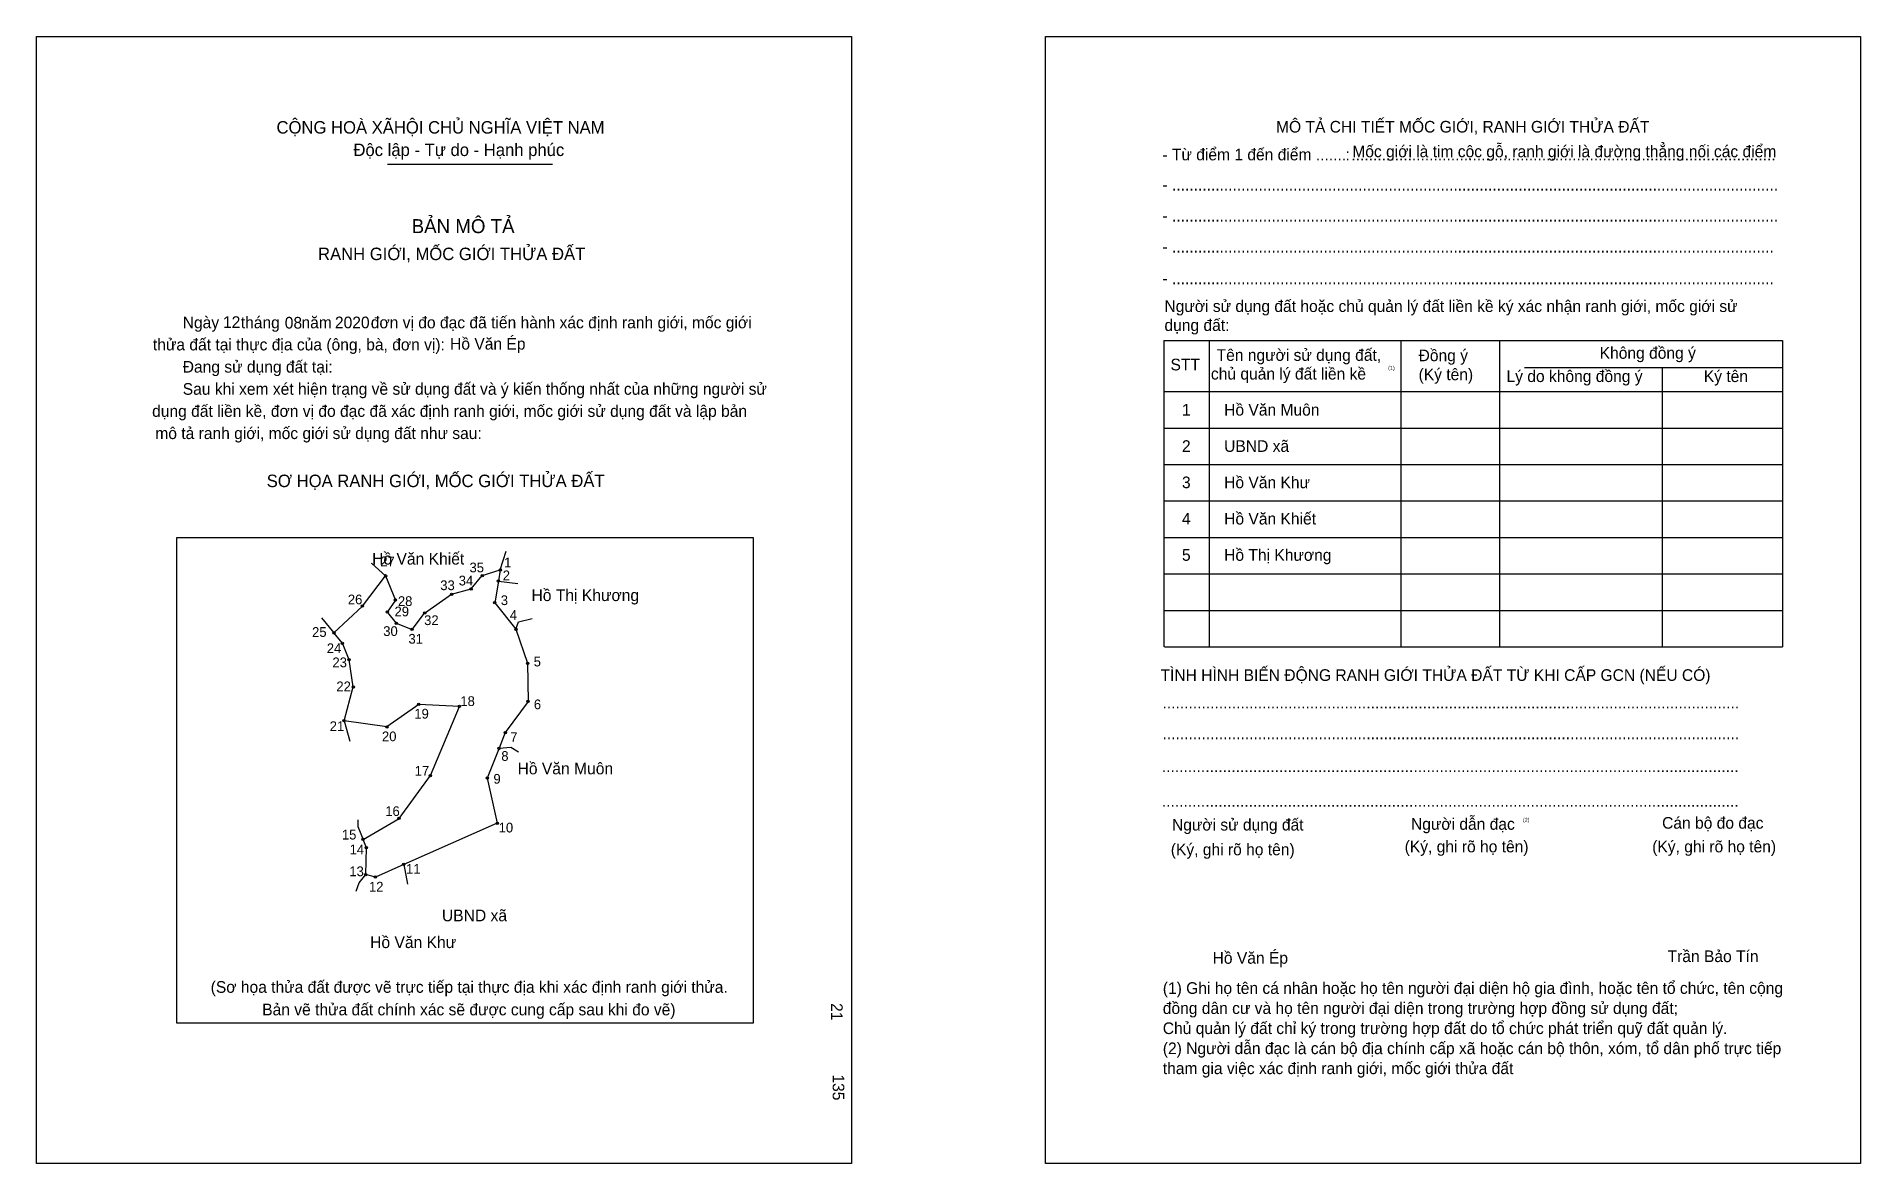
# Model space of a CAD drawing. Extents: x 546516 to 548505, y 1824171 to 1825400.
import ezdxf

# ---------------------------------------------------------------- set-up
doc = ezdxf.new("R2010")
doc.units = 0
for name, color, linetype in [('bmtKhungInTrang1', 7, 'Continuous'), ('bmtKhungInTrang2', 7, 'Continuous'), ('bmtNoiDung', 7, 'Continuous'), ('bmtTemplate', 7, 'Continuous'), ('CanhThua', 7, 'Continuous'), ('MocDinhThua', 7, 'Continuous'), ('RauThua', 7, 'Continuous'), ('SoHieuDinhThua', 7, 'Continuous'), ('TenChuLanCan', 7, 'Continuous')]:
    doc.layers.add(name, color=color, linetype=linetype)

msp = doc.modelspace()

# ---------------------------------------------------------------- linework, layer by layer
at = {"layer": 'bmtKhungInTrang1'}
msp.add_lwpolyline([(546515.6, 1825400.2), (547404.4, 1825400.2), (547404.4, 1824170.9), (546515.6, 1824170.9)], close=True, dxfattribs=at)
at = {"layer": 'bmtKhungInTrang2'}
msp.add_lwpolyline([(547616.3, 1825400.2), (548505.1, 1825400.2), (548505.1, 1824170.9), (547616.3, 1824170.9)], close=True, dxfattribs=at)
at = {"layer": 'bmtTemplate'}
for p, q in [((546898.6, 1825260.9), (547078.3, 1825260.9)), ((547794.6, 1825068.6), (547794.6, 1824734.4)), ((548003.7, 1825068.6), (548003.7, 1824734.4)), ((548111.3, 1825069), (548111.3, 1824734.4)), ((548420, 1825068.6), (548420, 1824734.4)), ((548138.6, 1825039.2), (548420, 1825039.2)), ((547745.9, 1825012.9), (548420, 1825012.9)), ((547745.9, 1824973.1), (548420, 1824973.1)), ((547745.9, 1824933.4), (548420, 1824933.4)), ((547745.9, 1824893.6), (548420, 1824893.6)), ((547745.9, 1824853.8), (548420, 1824853.8)), ((547745.9, 1824814), (548420, 1824814)), ((547745.9, 1824774.2), (548420, 1824774.2)), ((547745.9, 1824734.4), (548420, 1824734.4))]:
    msp.add_line(p, q, dxfattribs=at)
for points in [[(547745.4, 1825068.6), (548420, 1825068.6)], [(547745.4, 1825068.6), (547745.4, 1824734.4)], [(548288.8, 1825038.8), (548288.8, 1824734.4)]]:
    msp.add_lwpolyline(points, dxfattribs=at)
msp.add_lwpolyline([(546668.5, 1824324), (546668.5, 1824853.8), (547297.4, 1824853.8), (547297.4, 1824324)], close=True, dxfattribs=at)
at = {"layer": 'CanhThua'}
for p, q in [((546871, 1824779), (546896.4, 1824811.9)), ((546896.4, 1824811.9), (546907.1, 1824785.5)), ((546989.7, 1824797.7), (547001.8, 1824812.2)), ((547001.8, 1824812.2), (547021.5, 1824818.4)), ((547019.4, 1824806.1), (547015.5, 1824782.6)), ((547021.5, 1824818.4), (547019.4, 1824806.1)), ((546907.1, 1824785.5), (546898.1, 1824772.4)), ((546938.9, 1824771.2), (546968.4, 1824791.9)), ((546968.4, 1824791.9), (546989.7, 1824797.7)), ((547015.5, 1824782.6), (547038.6, 1824753.6)), ((546840, 1824749.6), (546871, 1824779)), ((546898.1, 1824772.4), (546908, 1824760.2)), ((546925.3, 1824753.5), (546938.9, 1824771.2)), ((546849.3, 1824738.3), (546840, 1824749.6)), ((546908, 1824760.2), (546925.3, 1824753.5)), ((547038.6, 1824753.6), (547051.2, 1824716.6)), ((546856.6, 1824720.4), (546849.3, 1824738.3)), ((546861.1, 1824690.7), (546856.6, 1824720.4)), ((547051.2, 1824716.6), (547051.8, 1824675)), ((546851.1, 1824653.8), (546861.1, 1824690.7)), ((546932.6, 1824671.7), (546897.8, 1824647.1)), ((546976.9, 1824669.5), (546932.6, 1824671.7)), ((546945.2, 1824594), (546976.9, 1824669.5)), ((547051.8, 1824675), (547026.8, 1824640.9)), ((546897.8, 1824647.1), (546851.1, 1824653.8)), ((547020.1, 1824623.9), (547007.2, 1824591.3)), ((547026.8, 1824640.9), (547020.1, 1824623.9)), ((546911.1, 1824547.3), (546945.2, 1824594)), ((547007.2, 1824591.3), (547018.1, 1824542.1)), ((546871.8, 1824524.4), (546911.1, 1824547.3)), ((546875.5, 1824515.3), (546871.8, 1824524.4)), ((547018.1, 1824542.1), (546916.2, 1824497.2)), ((546874.7, 1824486), (546875.5, 1824515.3)), ((546885.2, 1824483.4), (546874.7, 1824486)), ((546916.2, 1824497.2), (546885.2, 1824483.4))]:
    msp.add_line(p, q, dxfattribs=at)
at = {"layer": 'MocDinhThua'}
for centre in [(546896.4, 1824811.9), (547001.8, 1824812.2), (547019.4, 1824806.1), (547021.5, 1824818.4), (546907.1, 1824785.5), (546968.4, 1824791.9), (546989.7, 1824797.7), (547015.5, 1824782.6), (546871, 1824779), (546898.1, 1824772.4), (546938.9, 1824771.2), (546840, 1824749.6), (546908, 1824760.2), (546925.3, 1824753.5), (547038.6, 1824753.6), (546849.3, 1824738.3), (546856.6, 1824720.4), (547051.2, 1824716.6), (546861.1, 1824690.7), (546932.6, 1824671.7), (546976.9, 1824669.5), (547051.8, 1824675), (546851.1, 1824653.8), (546897.8, 1824647.1), (547020.1, 1824623.9), (547026.8, 1824640.9), (546945.2, 1824594), (547007.2, 1824591.3), (546911.1, 1824547.3), (546871.8, 1824524.4), (547018.1, 1824542.1), (546875.5, 1824515.3), (546874.7, 1824486), (546885.2, 1824483.4), (546916.2, 1824497.2)]:
    msp.add_circle(centre, 1.28, dxfattribs=at)
at = {"layer": 'RauThua'}
for p, q in [((546880.6, 1824825.9), (546881.5, 1824825.2)), ((546881.5, 1824825.2), (546896.4, 1824811.9)), ((547021.5, 1824818.4), (547027.7, 1824838.7)), ((547019.4, 1824806.1), (547040.5, 1824803.4)), ((547019.4, 1824806.1), (547040.5, 1824803.4)), ((546826.5, 1824766.1), (546840, 1824749.6)), ((547041.2, 1824761.9), (547056.1, 1824765.5)), ((547038.6, 1824753.6), (547041.2, 1824761.9)), ((546851.1, 1824653.8), (546857.3, 1824631.4)), ((547020.1, 1824623.9), (547033, 1824625)), ((547033, 1824625), (547041.4, 1824620)), ((546866, 1824545.7), (546866, 1824538.6)), ((546866, 1824538.6), (546871.8, 1824524.4)), ((546867.7, 1824476.9), (546874.7, 1824486)), ((546916.2, 1824497.2), (546920.2, 1824475.7)), ((546864.1, 1824467.8), (546867.7, 1824476.9))]:
    msp.add_line(p, q, dxfattribs=at)

# ---------------------------------------------------------------- texts
at = {"layer": 'bmtNoiDung'}
for s, height, p in [('12', 12.72, (546719, 1825082.3)), ('08', 12.72, (546786.4, 1825081.6)), ('2020', 12.72, (546841.1, 1825081.9)), ('Hồ Văn Ép', 12.72, (546966.7, 1825058.7)), ('1', 12.7, (547765, 1824986.7)), ('Hồ Văn Muôn ', 12.717, (547811, 1824986.7)), ('2', 12.7, (547765, 1824947.1)), ('UBND xã ', 12.72, (547811, 1824947.1)), ('3', 12.7, (547765, 1824907.5)), ('Hồ Văn Khư ', 12.717, (547811, 1824907.5)), ('Hồ Văn Khiết ', 12.717, (547811, 1824867.9)), ('4', 12.7, (547765, 1824867.9)), ('Hồ Thị Khương ', 12.717, (547811, 1824828.3)), ('5', 12.7, (547765, 1824828.3)), ('Hồ Văn Ép', 12.72, (547798.4, 1824388.8))]:
    msp.add_text(s, height=height, dxfattribs=at).set_placement(p)
for s, p in [('21', (547382.2, 1824345.9)), ('135', (547384, 1824268.1))]:
    msp.add_text(s, height=12.72, rotation=270, dxfattribs=at).set_placement(p)
at = {"layer": 'bmtTemplate'}
for s, height, p in [('CỘNG HOÀ XÃHỘI CHỦ NGHĨA VIỆT NAM', 13.565, (546777.4, 1825294.3)), ('MÔ TẢ CHI TIẾT MỐC GIỚI, RANH GIỚI THỬA ĐẤT', 12.712, (547867.6, 1825295.4)), ('Độc lập - Tự do - Hạnh phúc', 13.565, (546861.3, 1825269.8)), ('- Từ điểm 1 đến điểm .......', 12.712, (547743.7, 1825265.1)), ('Mốc giới là tim cộc gỗ, ranh giới là đường thẳng nối các điểm', 12.712, (547950.8, 1825268.5)), (':', 12.7, (547943.4, 1825265.1)), ('..................................................................................................', 12.712, (547949.7, 1825265.1)), ('- ............................................................................................................................................', 12.7122, (547743.7, 1825232.2)), ('BẢN MÔ TẢ', 15.26, (546924.8, 1825185.7)), ('- ............................................................................................................................................', 12.7122, (547743.7, 1825198.3)), ('RANH GIỚI, MỐC GIỚI THỬA ĐẤT', 13.565, (546822.7, 1825156.3)), ('- ...........................................................................................................................................', 12.7122, (547743.7, 1825164.5)), ('- ...........................................................................................................................................', 12.7122, (547743.7, 1825129.9)), ('Người sử dụng đất hoặc chủ quản lý đất liền kề ký xác nhận ranh giới, mốc giới sử', 12.712, (547745.9, 1825099.7)), ('Ngày     tháng     năm         đơn vị đo đạc đã tiến hành xác định ranh giới, mốc giới ', 12.717, (546675.1, 1825081.9)), ('dụng đất:', 12.71, (547745.9, 1825079)), ('thửa đất tại thực địa của (ông, bà, đơn vị):', 12.717, (546642.6, 1825057.8)), ('Không đồng ý', 12.712, (548220.6, 1825048.7)), ('Đang sử dụng đất tại:', 12.717, (546675.1, 1825033.6)), ('STT', 12.71, (547752.5, 1825036)), ('Tên người sử dụng đất,', 12.712, (547802.8, 1825046.4)), ('Đồng ý', 12.71, (548023.1, 1825046)), ('Sau khi xem xét hiện trạng về sử dụng đất và ý kiến thống nhất của những người sử ', 12.717, (546675.1, 1825009.4)), ('chủ quản lý đất liền kề', 12.712, (547796.6, 1825026)), ('(1)', 4.24, (547989.9, 1825036.5)), ('(Ký tên)', 12.71, (548023.1, 1825025.3)), ('Lý do không đồng ý', 12.712, (548119, 1825023.3)), ('Ký tên', 12.71, (548334.2, 1825023.3)), ('dụng đất liền kề, đơn vị đo đạc đã xác định ranh giới, mốc giới sử dụng đất và lập bản', 12.717, (546641.7, 1824985.3)), ('mô tả ranh giới, mốc giới sử dụng đất như sau:', 12.717, (546645.2, 1824961.1)), ('SƠ HỌA RANH GIỚI, MỐC GIỚI THỬA ĐẤT', 13.565, (546766.7, 1824908.7)), ('TÌNH HÌNH BIẾN ĐỘNG RANH GIỚI THỬA ĐẤT TỪ KHI CẤP GCN (NẾU CÓ)', 12.712, (547741.6, 1824697.3)), ('.....................................................................................................................................', 12.7313, (547743.7, 1824667.4)), ('.....................................................................................................................................', 12.7313, (547743.7, 1824633.6)), ('.....................................................................................................................................', 12.7313, (547743.1, 1824597.8)), ('.....................................................................................................................................', 12.7313, (547743.1, 1824560)), ('Người sử dụng đất', 12.712, (547754.1, 1824534.1)), ('Người dẫn đạc', 12.712, (548014.8, 1824534.9)), ('(2)', 4.24, (548136.9, 1824543.7)), ('Cán bộ đo đạc', 12.712, (548288.7, 1824536.1)), ('(Ký, ghi rõ họ tên)', 12.712, (548007.9, 1824510.3)), ('(Ký, ghi rõ họ tên)', 12.712, (548277.9, 1824510.3)), ('(Ký, ghi rõ họ tên)', 12.712, (547752.8, 1824507.1)), ('Trần Bảo Tín', 12.712, (548294.7, 1824390.6)), ('(Sơ họa thửa đất được vẽ trực tiếp tại thực địa khi xác định ranh giới thửa.', 12.717, (546705.6, 1824357.1)), ('(1) Ghi họ tên cá nhân hoặc họ tên người đại diện hộ gia đình, hoặc tên tổ chức, tên cộng', 12.712, (547744.1, 1824355.9)), ('Bản vẽ thửa đất chính xác sẽ được cung cấp sau khi đo vẽ)', 12.717, (546761.8, 1824332.5)), ('đồng dân cư và họ tên người đại diện trong trường hợp đồng sử dụng đất;', 12.712, (547744.1, 1824334)), ('Chủ quản lý đất chỉ ký trong trường hợp đất do tổ chức phát triển quỹ đất quản lý.', 12.712, (547744.1, 1824312.1)), ('(2) Người dẫn đạc là cán bộ địa chính cấp xã hoặc cán bộ thôn, xóm, tổ dân phố trực tiếp', 12.712, (547744.1, 1824290.2)), ('tham gia việc xác định ranh giới, mốc giới thửa đất', 12.712, (547744.1, 1824268.4))]:
    msp.add_text(s, height=height, dxfattribs=at).set_placement(p)
at = {"layer": 'SoHieuDinhThua'}
for s, height, p in [('27', 10.63, (546890.6, 1824822.3)), ('35', 10.63, (546987.9, 1824815.7)), ('1', 10.6, (547025.7, 1824821.2)), ('33', 10.63, (546956, 1824796.3)), ('34', 10.63, (546976.1, 1824801.4)), ('2', 10.6, (547024.2, 1824807.1)), ('26', 10.63, (546855.2, 1824780.8)), ('28', 10.63, (546909.8, 1824779)), ('3', 10.6, (547022, 1824780)), ('29', 10.63, (546906.1, 1824767.7)), ('32', 10.63, (546938.4, 1824758.2)), ('4', 10.6, (547031.9, 1824763.9)), ('25', 10.63, (546816.2, 1824745.3)), ('30', 10.63, (546893.8, 1824746.3)), ('31', 10.63, (546921.3, 1824737.9)), ('24', 10.63, (546832.2, 1824727.6)), ('23', 10.63, (546838.4, 1824712.2)), ('5', 10.6, (547057.9, 1824713.1)), ('22', 10.63, (546842.7, 1824686)), ('19', 10.63, (546927.7, 1824656.2)), ('18', 10.63, (546977.9, 1824669.9)), ('6', 10.6, (547058.1, 1824666.4)), ('21', 10.63, (546835.4, 1824642.6)), ('20', 10.63, (546892.4, 1824631.5)), ('7', 10.6, (547032.3, 1824630.5)), ('17', 10.63, (546928.1, 1824593.9)), ('8', 10.6, (547022.6, 1824610.1)), ('9', 10.6, (547014, 1824585.2)), ('16', 10.63, (546896, 1824549.9)), ('15', 10.63, (546848.7, 1824524.3)), ('10', 10.63, (547019.7, 1824532)), ('14', 10.63, (546857.1, 1824508.1)), ('13', 10.63, (546856.8, 1824484.3)), ('11', 10.63, (546918.7, 1824487)), ('12', 10.63, (546878.2, 1824467.5))]:
    msp.add_text(s, height=height, dxfattribs=at).set_placement(p)
at = {"layer": 'TenChuLanCan'}
for s, height, p in [('Hồ Văn Khiết', 12.753, (546881.7, 1824824.2)), ('Hồ Thị Khương', 12.753, (547055.5, 1824784.4)), ('Hồ Văn Muôn', 12.753, (547040.3, 1824595.4)), ('UBND xã', 12.75, (546957.8, 1824435.1)), ('Hồ Văn Khư', 12.75, (546879.5, 1824405.9))]:
    msp.add_text(s, height=height, dxfattribs=at).set_placement(p)

doc.saveas('drawing.dxf')
